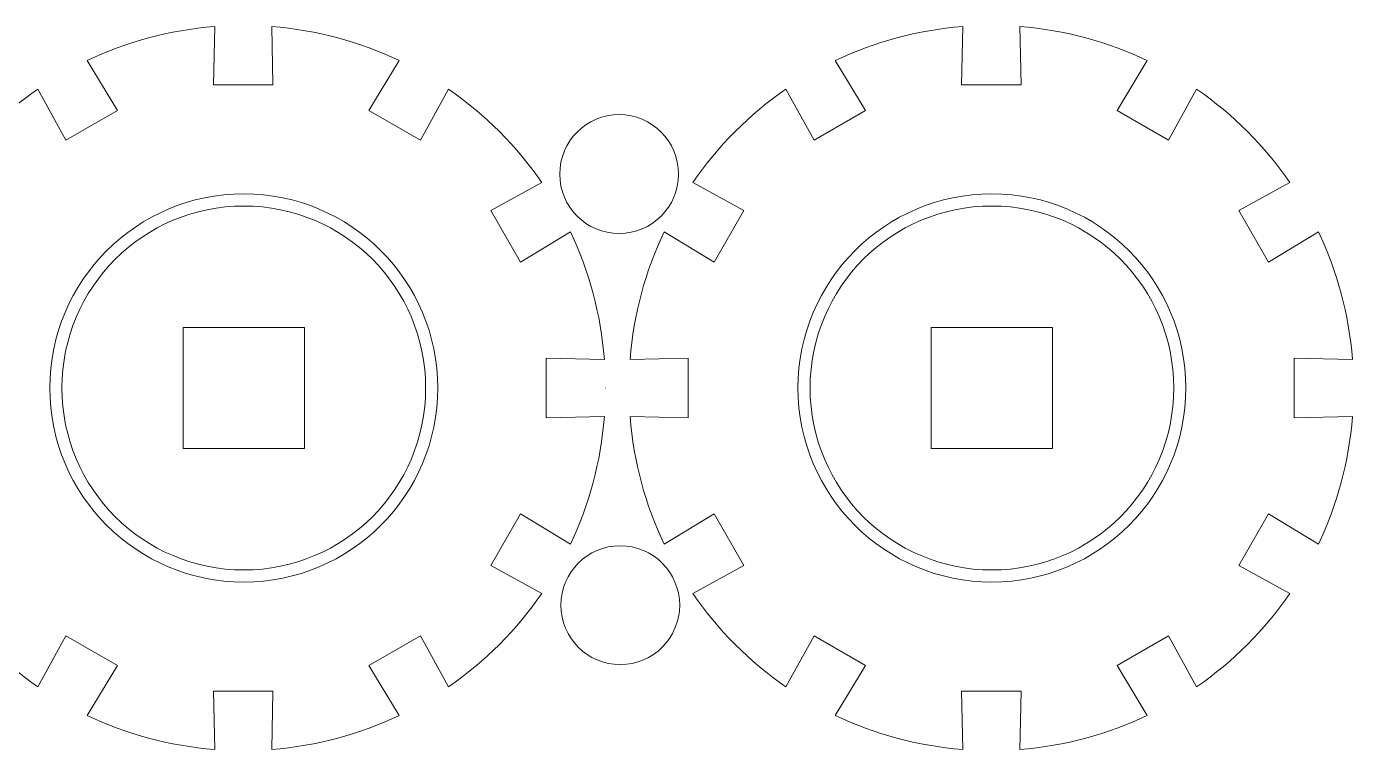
# Model space of a CAD drawing. Header units: centimetres. Extents: x -226 to -75, y 0 to 222.
# Drawn here: x -221.7 to -216.23, y 27.32 to 30.3 of the extents above; entities that cross this region are included whole.
import ezdxf

# ---------------------------------------------------------------- set-up
doc = ezdxf.new("R2010")
doc.units = ezdxf.units.CM
doc.header["$MEASUREMENT"] = 0
doc.layers.add('layer 1', color=7, linetype='Continuous')

msp = doc.modelspace()

# ---------------------------------------------------------------- linework, layer by layer
at = {"layer": 'layer 1', "color": 1, "lineweight": 9}
for points, knots in [([(-219.78056, 28.07613), (-219.78056, 28.07613), (-219.65805, 28.28836), (-219.65805, 28.28836), (-219.65805, 28.28836), (-219.65805, 28.28836), (-219.45216, 28.16376), (-219.45216, 28.16376), (-219.45216, 28.16376), (-219.37512, 28.32515), (-219.3265, 28.50249), (-219.31193, 28.6895), (-219.31193, 28.6895), (-219.31193, 28.6895), (-219.55189, 28.68467), (-219.55189, 28.68467), (-219.55189, 28.68467), (-219.55189, 28.68467), (-219.55189, 28.92967), (-219.55189, 28.92967), (-219.55189, 28.92967), (-219.55189, 28.92967), (-219.31193, 28.92473), (-219.31193, 28.92473), (-219.31193, 28.92473), (-219.32647, 29.1117), (-219.37508, 29.28915), (-219.45213, 29.45051), (-219.45213, 29.45051), (-219.45213, 29.45051), (-219.65808, 29.32595), (-219.65808, 29.32595), (-219.65808, 29.32595), (-219.65808, 29.32595), (-219.7806, 29.53814), (-219.7806, 29.53814), (-219.7806, 29.53814), (-219.7806, 29.53814), (-219.57003, 29.65399), (-219.57003, 29.65399), (-219.57003, 29.65399), (-219.67374, 29.80452), (-219.80424, 29.93502), (-219.95477, 30.03873), (-219.95477, 30.03873), (-219.95477, 30.03873), (-220.07072, 29.82823), (-220.07072, 29.82823), (-220.07072, 29.82823), (-220.07072, 29.82823), (-220.28289, 29.95075), (-220.28289, 29.95075), (-220.28289, 29.95075), (-220.28289, 29.95075), (-220.15825, 30.15663), (-220.15825, 30.15663), (-220.15825, 30.15663), (-220.31961, 30.23371), (-220.49706, 30.28236), (-220.68403, 30.2969), (-220.68403, 30.2969), (-220.68403, 30.2969), (-220.67916, 30.05697), (-220.67916, 30.05697), (-220.67916, 30.05697), (-220.67916, 30.05697), (-220.92416, 30.05697), (-220.92416, 30.05697), (-220.92416, 30.05697), (-220.92416, 30.05697), (-220.91926, 30.2969), (-220.91926, 30.2969), (-220.91926, 30.2969), (-221.10627, 30.28236), (-221.28365, 30.23371), (-221.44501, 30.1567), (-221.44501, 30.1567), (-221.44501, 30.1567), (-221.32048, 29.95082), (-221.32048, 29.95082), (-221.32048, 29.95082), (-221.32048, 29.95082), (-221.53267, 29.8283), (-221.53267, 29.8283), (-221.53267, 29.8283), (-221.53267, 29.8283), (-221.64852, 30.0388), (-221.64852, 30.0388), (-221.64852, 30.0388), (-221.79905, 29.93509), (-221.92958, 29.80452), (-222.03326, 29.65406), (-222.03326, 29.65406), (-222.03326, 29.65406), (-221.82283, 29.53814), (-221.82283, 29.53814), (-221.82283, 29.53814), (-221.82283, 29.53814), (-221.94528, 29.32602), (-221.94528, 29.32602), (-221.94528, 29.32602), (-221.94528, 29.32602), (-222.15116, 29.45058), (-222.15116, 29.45058), (-222.15116, 29.45058), (-222.22828, 29.28922), (-222.27689, 29.11177), (-222.29146, 28.9248), (-222.29146, 28.9248), (-222.29146, 28.9248), (-222.05154, 28.9296), (-222.05154, 28.9296), (-222.05154, 28.9296), (-222.05154, 28.9296), (-222.0515, 28.68467), (-222.0515, 28.68467), (-222.0515, 28.68467), (-222.0515, 28.68467), (-222.29146, 28.68957), (-222.29146, 28.68957), (-222.29146, 28.68957), (-222.27689, 28.50256), (-222.22828, 28.32515), (-222.1512, 28.16376), (-222.1512, 28.16376), (-222.1512, 28.16376), (-221.94535, 28.28829), (-221.94535, 28.28829), (-221.94535, 28.28829), (-221.94535, 28.28829), (-221.82283, 28.07613), (-221.82283, 28.07613), (-221.82283, 28.07613), (-221.82283, 28.07613), (-222.0333, 27.96031), (-222.0333, 27.96031), (-222.0333, 27.96031), (-221.92958, 27.80974), (-221.79909, 27.67925), (-221.64852, 27.57557), (-221.64852, 27.57557), (-221.64852, 27.57557), (-221.53271, 27.78597), (-221.53271, 27.78597), (-221.53271, 27.78597), (-221.53271, 27.78597), (-221.32051, 27.66355), (-221.32051, 27.66355), (-221.32051, 27.66355), (-221.32051, 27.66355), (-221.44508, 27.45767), (-221.44508, 27.45767), (-221.44508, 27.45767), (-221.28368, 27.38055), (-221.10627, 27.33198), (-220.91926, 27.31737), (-220.91926, 27.31737), (-220.91926, 27.31737), (-220.92416, 27.55737), (-220.92416, 27.55737), (-220.92416, 27.55737), (-220.92416, 27.55737), (-220.67916, 27.55737), (-220.67916, 27.55737), (-220.67916, 27.55737), (-220.67916, 27.55737), (-220.68406, 27.31737), (-220.68406, 27.31737), (-220.68406, 27.31737), (-220.49713, 27.33198), (-220.31968, 27.38055), (-220.15832, 27.45767), (-220.15832, 27.45767), (-220.15832, 27.45767), (-220.28285, 27.66355), (-220.28285, 27.66355), (-220.28285, 27.66355), (-220.28285, 27.66355), (-220.07069, 27.78604), (-220.07069, 27.78604), (-220.07069, 27.78604), (-220.07069, 27.78604), (-219.95484, 27.57557), (-219.95484, 27.57557), (-219.95484, 27.57557), (-219.80431, 27.67925), (-219.67381, 27.80974), (-219.5701, 27.96031), (-219.5701, 27.96031), (-219.5701, 27.96031), (-219.78056, 28.07613), (-219.78056, 28.07613)], [0, 0, 0, 0, 0.0204082, 0.0204082, 0.0204082, 0.0204082, 0.0408163, 0.0408163, 0.0408163, 0.0408163, 0.0612245, 0.0612245, 0.0612245, 0.0612245, 0.0816327, 0.0816327, 0.0816327, 0.0816327, 0.1020408, 0.1020408, 0.1020408, 0.1020408, 0.122449, 0.122449, 0.122449, 0.122449, 0.1428571, 0.1428571, 0.1428571, 0.1428571, 0.1632653, 0.1632653, 0.1632653, 0.1632653, 0.1836735, 0.1836735, 0.1836735, 0.1836735, 0.2040816, 0.2040816, 0.2040816, 0.2040816, 0.2244898, 0.2244898, 0.2244898, 0.2244898, 0.244898, 0.244898, 0.244898, 0.244898, 0.2653061, 0.2653061, 0.2653061, 0.2653061, 0.2857143, 0.2857143, 0.2857143, 0.2857143, 0.3061224, 0.3061224, 0.3061224, 0.3061224, 0.3265306, 0.3265306, 0.3265306, 0.3265306, 0.3469388, 0.3469388, 0.3469388, 0.3469388, 0.3673469, 0.3673469, 0.3673469, 0.3673469, 0.3877551, 0.3877551, 0.3877551, 0.3877551, 0.4081633, 0.4081633, 0.4081633, 0.4081633, 0.4285714, 0.4285714, 0.4285714, 0.4285714, 0.4489796, 0.4489796, 0.4489796, 0.4489796, 0.4693878, 0.4693878, 0.4693878, 0.4693878, 0.4897959, 0.4897959, 0.4897959, 0.4897959, 0.5102041, 0.5102041, 0.5102041, 0.5102041, 0.5306122, 0.5306122, 0.5306122, 0.5306122, 0.5510204, 0.5510204, 0.5510204, 0.5510204, 0.5714286, 0.5714286, 0.5714286, 0.5714286, 0.5918367, 0.5918367, 0.5918367, 0.5918367, 0.6122449, 0.6122449, 0.6122449, 0.6122449, 0.6326531, 0.6326531, 0.6326531, 0.6326531, 0.6530612, 0.6530612, 0.6530612, 0.6530612, 0.6734694, 0.6734694, 0.6734694, 0.6734694, 0.6938776, 0.6938776, 0.6938776, 0.6938776, 0.7142857, 0.7142857, 0.7142857, 0.7142857, 0.7346939, 0.7346939, 0.7346939, 0.7346939, 0.755102, 0.755102, 0.755102, 0.755102, 0.7755102, 0.7755102, 0.7755102, 0.7755102, 0.7959184, 0.7959184, 0.7959184, 0.7959184, 0.8163265, 0.8163265, 0.8163265, 0.8163265, 0.8367347, 0.8367347, 0.8367347, 0.8367347, 0.8571429, 0.8571429, 0.8571429, 0.8571429, 0.877551, 0.877551, 0.877551, 0.877551, 0.8979592, 0.8979592, 0.8979592, 0.8979592, 0.9183673, 0.9183673, 0.9183673, 0.9183673, 0.9387755, 0.9387755, 0.9387755, 0.9387755, 0.9591837, 0.9591837, 0.9591837, 0.9591837, 1, 1, 1, 1]), ([(-216.69486, 28.07613), (-216.69486, 28.07613), (-216.57234, 28.28836), (-216.57234, 28.28836), (-216.57234, 28.28836), (-216.57234, 28.28836), (-216.36646, 28.16376), (-216.36646, 28.16376), (-216.36646, 28.16376), (-216.28941, 28.32515), (-216.2408, 28.50249), (-216.22623, 28.6895), (-216.22623, 28.6895), (-216.22623, 28.6895), (-216.46619, 28.68467), (-216.46619, 28.68467), (-216.46619, 28.68467), (-216.46619, 28.68467), (-216.46619, 28.92967), (-216.46619, 28.92967), (-216.46619, 28.92967), (-216.46619, 28.92967), (-216.22623, 28.92473), (-216.22623, 28.92473), (-216.22623, 28.92473), (-216.24076, 29.1117), (-216.28938, 29.28915), (-216.36642, 29.45051), (-216.36642, 29.45051), (-216.36642, 29.45051), (-216.57238, 29.32595), (-216.57238, 29.32595), (-216.57238, 29.32595), (-216.57238, 29.32595), (-216.6949, 29.53814), (-216.6949, 29.53814), (-216.6949, 29.53814), (-216.6949, 29.53814), (-216.48432, 29.65399), (-216.48432, 29.65399), (-216.48432, 29.65399), (-216.58804, 29.80452), (-216.71853, 29.93502), (-216.86906, 30.03873), (-216.86906, 30.03873), (-216.86906, 30.03873), (-216.98502, 29.82823), (-216.98502, 29.82823), (-216.98502, 29.82823), (-216.98502, 29.82823), (-217.19718, 29.95075), (-217.19718, 29.95075), (-217.19718, 29.95075), (-217.19718, 29.95075), (-217.07254, 30.15663), (-217.07254, 30.15663), (-217.07254, 30.15663), (-217.2339, 30.23371), (-217.41135, 30.28236), (-217.59832, 30.2969), (-217.59832, 30.2969), (-217.59832, 30.2969), (-217.59346, 30.05697), (-217.59346, 30.05697), (-217.59346, 30.05697), (-217.59346, 30.05697), (-217.83846, 30.05697), (-217.83846, 30.05697), (-217.83846, 30.05697), (-217.83846, 30.05697), (-217.83356, 30.2969), (-217.83356, 30.2969), (-217.83356, 30.2969), (-218.02056, 30.28236), (-218.19794, 30.23371), (-218.3593, 30.1567), (-218.3593, 30.1567), (-218.3593, 30.1567), (-218.23477, 29.95082), (-218.23477, 29.95082), (-218.23477, 29.95082), (-218.23477, 29.95082), (-218.44697, 29.8283), (-218.44697, 29.8283), (-218.44697, 29.8283), (-218.44697, 29.8283), (-218.56282, 30.0388), (-218.56282, 30.0388), (-218.56282, 30.0388), (-218.71335, 29.93509), (-218.84388, 29.80452), (-218.94756, 29.65406), (-218.94756, 29.65406), (-218.94756, 29.65406), (-218.73713, 29.53814), (-218.73713, 29.53814), (-218.73713, 29.53814), (-218.73713, 29.53814), (-218.85958, 29.32602), (-218.85958, 29.32602), (-218.85958, 29.32602), (-218.85958, 29.32602), (-219.06546, 29.45058), (-219.06546, 29.45058), (-219.06546, 29.45058), (-219.14257, 29.28922), (-219.19119, 29.11177), (-219.20576, 28.9248), (-219.20576, 28.9248), (-219.20576, 28.9248), (-218.96583, 28.9296), (-218.96583, 28.9296), (-218.96583, 28.9296), (-218.96583, 28.9296), (-218.9658, 28.68467), (-218.9658, 28.68467), (-218.9658, 28.68467), (-218.9658, 28.68467), (-219.20576, 28.68957), (-219.20576, 28.68957), (-219.20576, 28.68957), (-219.19119, 28.50256), (-219.14257, 28.32515), (-219.06549, 28.16376), (-219.06549, 28.16376), (-219.06549, 28.16376), (-218.85965, 28.28829), (-218.85965, 28.28829), (-218.85965, 28.28829), (-218.85965, 28.28829), (-218.73713, 28.07613), (-218.73713, 28.07613), (-218.73713, 28.07613), (-218.73713, 28.07613), (-218.94759, 27.96031), (-218.94759, 27.96031), (-218.94759, 27.96031), (-218.84388, 27.80974), (-218.71338, 27.67925), (-218.56282, 27.57557), (-218.56282, 27.57557), (-218.56282, 27.57557), (-218.447, 27.78597), (-218.447, 27.78597), (-218.447, 27.78597), (-218.447, 27.78597), (-218.23481, 27.66355), (-218.23481, 27.66355), (-218.23481, 27.66355), (-218.23481, 27.66355), (-218.35937, 27.45767), (-218.35937, 27.45767), (-218.35937, 27.45767), (-218.19798, 27.38055), (-218.02056, 27.33198), (-217.83356, 27.31737), (-217.83356, 27.31737), (-217.83356, 27.31737), (-217.83846, 27.55737), (-217.83846, 27.55737), (-217.83846, 27.55737), (-217.83846, 27.55737), (-217.59346, 27.55737), (-217.59346, 27.55737), (-217.59346, 27.55737), (-217.59346, 27.55737), (-217.59836, 27.31737), (-217.59836, 27.31737), (-217.59836, 27.31737), (-217.41142, 27.33198), (-217.23398, 27.38055), (-217.07261, 27.45767), (-217.07261, 27.45767), (-217.07261, 27.45767), (-217.19715, 27.66355), (-217.19715, 27.66355), (-217.19715, 27.66355), (-217.19715, 27.66355), (-216.98498, 27.78604), (-216.98498, 27.78604), (-216.98498, 27.78604), (-216.98498, 27.78604), (-216.86913, 27.57557), (-216.86913, 27.57557), (-216.86913, 27.57557), (-216.7186, 27.67925), (-216.58811, 27.80974), (-216.48439, 27.96031), (-216.48439, 27.96031), (-216.48439, 27.96031), (-216.69486, 28.07613), (-216.69486, 28.07613)], [0, 0, 0, 0, 0.0204082, 0.0204082, 0.0204082, 0.0204082, 0.0408163, 0.0408163, 0.0408163, 0.0408163, 0.0612245, 0.0612245, 0.0612245, 0.0612245, 0.0816327, 0.0816327, 0.0816327, 0.0816327, 0.1020408, 0.1020408, 0.1020408, 0.1020408, 0.122449, 0.122449, 0.122449, 0.122449, 0.1428571, 0.1428571, 0.1428571, 0.1428571, 0.1632653, 0.1632653, 0.1632653, 0.1632653, 0.1836735, 0.1836735, 0.1836735, 0.1836735, 0.2040816, 0.2040816, 0.2040816, 0.2040816, 0.2244898, 0.2244898, 0.2244898, 0.2244898, 0.244898, 0.244898, 0.244898, 0.244898, 0.2653061, 0.2653061, 0.2653061, 0.2653061, 0.2857143, 0.2857143, 0.2857143, 0.2857143, 0.3061224, 0.3061224, 0.3061224, 0.3061224, 0.3265306, 0.3265306, 0.3265306, 0.3265306, 0.3469388, 0.3469388, 0.3469388, 0.3469388, 0.3673469, 0.3673469, 0.3673469, 0.3673469, 0.3877551, 0.3877551, 0.3877551, 0.3877551, 0.4081633, 0.4081633, 0.4081633, 0.4081633, 0.4285714, 0.4285714, 0.4285714, 0.4285714, 0.4489796, 0.4489796, 0.4489796, 0.4489796, 0.4693878, 0.4693878, 0.4693878, 0.4693878, 0.4897959, 0.4897959, 0.4897959, 0.4897959, 0.5102041, 0.5102041, 0.5102041, 0.5102041, 0.5306122, 0.5306122, 0.5306122, 0.5306122, 0.5510204, 0.5510204, 0.5510204, 0.5510204, 0.5714286, 0.5714286, 0.5714286, 0.5714286, 0.5918367, 0.5918367, 0.5918367, 0.5918367, 0.6122449, 0.6122449, 0.6122449, 0.6122449, 0.6326531, 0.6326531, 0.6326531, 0.6326531, 0.6530612, 0.6530612, 0.6530612, 0.6530612, 0.6734694, 0.6734694, 0.6734694, 0.6734694, 0.6938776, 0.6938776, 0.6938776, 0.6938776, 0.7142857, 0.7142857, 0.7142857, 0.7142857, 0.7346939, 0.7346939, 0.7346939, 0.7346939, 0.755102, 0.755102, 0.755102, 0.755102, 0.7755102, 0.7755102, 0.7755102, 0.7755102, 0.7959184, 0.7959184, 0.7959184, 0.7959184, 0.8163265, 0.8163265, 0.8163265, 0.8163265, 0.8367347, 0.8367347, 0.8367347, 0.8367347, 0.8571429, 0.8571429, 0.8571429, 0.8571429, 0.877551, 0.877551, 0.877551, 0.877551, 0.8979592, 0.8979592, 0.8979592, 0.8979592, 0.9183673, 0.9183673, 0.9183673, 0.9183673, 0.9387755, 0.9387755, 0.9387755, 0.9387755, 0.9591837, 0.9591837, 0.9591837, 0.9591837, 1, 1, 1, 1]), ([(-219.25102, 29.44383), (-219.38613, 29.44383), (-219.49602, 29.55372), (-219.49602, 29.68883), (-219.49602, 29.68883), (-219.49602, 29.82387), (-219.38613, 29.93387), (-219.25102, 29.93387), (-219.25102, 29.93387), (-219.11597, 29.93387), (-219.00605, 29.82387), (-219.00605, 29.68883), (-219.00605, 29.68883), (-219.00605, 29.55372), (-219.11597, 29.44383), (-219.25102, 29.44383)], [0, 0, 0, 0, 0.2, 0.2, 0.2, 0.2, 0.4, 0.4, 0.4, 0.4, 0.6, 0.6, 0.6, 0.6, 1, 1, 1, 1]), ([(-220.79918, 29.60719), (-220.35736, 29.60719), (-219.99915, 29.24898), (-219.99915, 28.80716), (-219.99915, 28.80716), (-219.99915, 28.36531), (-220.35736, 28.00717), (-220.79918, 28.00717), (-220.79918, 28.00717), (-221.24099, 28.00717), (-221.5992, 28.36531), (-221.5992, 28.80716), (-221.5992, 28.80716), (-221.5992, 29.24898), (-221.24099, 29.60719), (-220.79918, 29.60719)], [0, 0, 0, 0, 0.2, 0.2, 0.2, 0.2, 0.4, 0.4, 0.4, 0.4, 0.6, 0.6, 0.6, 0.6, 1, 1, 1, 1]), ([(-217.71347, 29.60719), (-217.27162, 29.60719), (-216.91344, 29.24898), (-216.91344, 28.80716), (-216.91344, 28.80716), (-216.91344, 28.36531), (-217.27162, 28.00717), (-217.71347, 28.00717), (-217.71347, 28.00717), (-218.15525, 28.00717), (-218.51346, 28.36531), (-218.51346, 28.80716), (-218.51346, 28.80716), (-218.51346, 29.24898), (-218.15525, 29.60719), (-217.71347, 29.60719)], [0, 0, 0, 0, 0.2, 0.2, 0.2, 0.2, 0.4, 0.4, 0.4, 0.4, 0.6, 0.6, 0.6, 0.6, 1, 1, 1, 1]), ([(-220.79918, 29.55717), (-221.21337, 29.55717), (-221.54918, 29.2214), (-221.54918, 28.80717), (-221.54918, 28.80717), (-221.54918, 28.39293), (-221.21337, 28.05716), (-220.79918, 28.05716), (-220.79918, 28.05716), (-220.38494, 28.05716), (-220.04917, 28.39293), (-220.04917, 28.80717), (-220.04917, 28.80717), (-220.04917, 29.2214), (-220.38494, 29.55717), (-220.79918, 29.55717)], [0, 0, 0, 0, 0.2, 0.2, 0.2, 0.2, 0.4, 0.4, 0.4, 0.4, 0.6, 0.6, 0.6, 0.6, 1, 1, 1, 1]), ([(-217.71347, 29.55717), (-218.12763, 29.55717), (-218.46348, 29.2214), (-218.46348, 28.80717), (-218.46348, 28.80717), (-218.46348, 28.39293), (-218.12763, 28.05716), (-217.71347, 28.05716), (-217.71347, 28.05716), (-217.29924, 28.05716), (-216.96347, 28.39293), (-216.96347, 28.80717), (-216.96347, 28.80717), (-216.96347, 29.2214), (-217.29924, 29.55717), (-217.71347, 29.55717)], [0, 0, 0, 0, 0.2, 0.2, 0.2, 0.2, 0.4, 0.4, 0.4, 0.4, 0.6, 0.6, 0.6, 0.6, 1, 1, 1, 1]), ([(-219.3069, 28.80648), (-219.3069, 28.80648), (-219.3069, 28.80719), (-219.3069, 28.80719), (-219.3069, 28.80719), (-219.3069, 28.80719), (-219.3069, 28.80786), (-219.3069, 28.80786), (-219.3069, 28.80786), (-219.3069, 28.80786), (-219.3069, 28.80648), (-219.3069, 28.80648)], [0, 0, 0, 0, 0.25, 0.25, 0.25, 0.25, 0.5, 0.5, 0.5, 0.5, 1, 1, 1, 1]), ([(-219.24633, 27.66698), (-219.38141, 27.66698), (-219.49134, 27.77687), (-219.49134, 27.91199), (-219.49134, 27.91199), (-219.49134, 28.0471), (-219.38141, 28.15703), (-219.24633, 28.15703), (-219.24633, 28.15703), (-219.11122, 28.15703), (-219.00133, 28.0471), (-219.00133, 27.91199), (-219.00133, 27.91199), (-219.00133, 27.77687), (-219.11122, 27.66698), (-219.24633, 27.66698)], [0, 0, 0, 0, 0.2, 0.2, 0.2, 0.2, 0.4, 0.4, 0.4, 0.4, 0.6, 0.6, 0.6, 0.6, 1, 1, 1, 1])]:
    msp.add_open_spline(points, degree=3, knots=knots, dxfattribs=at)
for points in [[(-221.04915, 29.05715), (-221.04915, 29.05715), (-220.54916, 29.05715), (-220.54916, 29.05715)], [(-221.04915, 28.5572), (-221.04915, 28.5572), (-221.04915, 29.05715), (-221.04915, 29.05715)], [(-220.54917, 29.05715), (-220.54917, 29.05715), (-220.54917, 28.55719), (-220.54917, 28.55719)], [(-217.96345, 29.05715), (-217.96345, 29.05715), (-217.46342, 29.05715), (-217.46342, 29.05715)], [(-217.96345, 28.5572), (-217.96345, 28.5572), (-217.96345, 29.05715), (-217.96345, 29.05715)], [(-217.46343, 29.05715), (-217.46343, 29.05715), (-217.46343, 28.55719), (-217.46343, 28.55719)], [(-220.54917, 28.5572), (-220.54917, 28.5572), (-221.04916, 28.5572), (-221.04916, 28.5572)], [(-217.46343, 28.5572), (-217.46343, 28.5572), (-217.96346, 28.5572), (-217.96346, 28.5572)]]:
    msp.add_open_spline(points, degree=3, dxfattribs=at)

doc.saveas('drawing.dxf')
